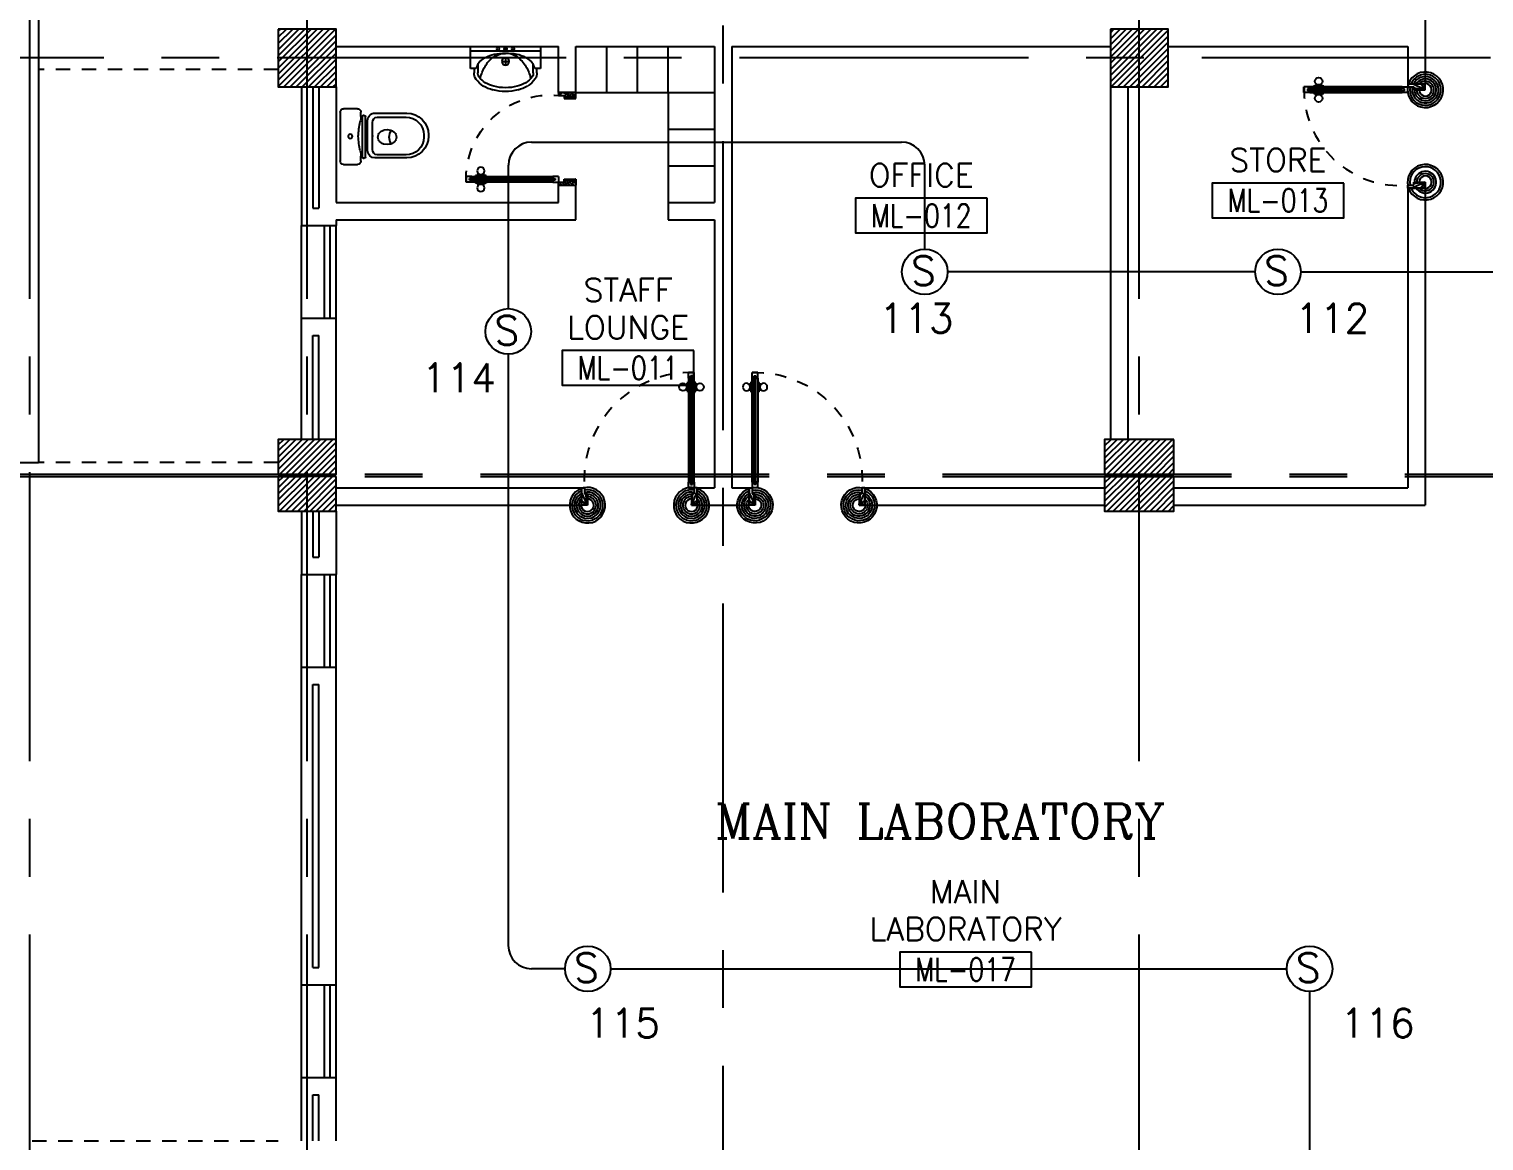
# Model space of a CAD drawing. Extents: x -0.4 to 91.7, y -13.9 to 77.4.
# Drawn here: x 8.8 to 21.38, y 26.9 to 36.52 of the extents above; entities that cross this region are included whole.
import ezdxf
from ezdxf.enums import TextEntityAlignment as Align

# ---------------------------------------------------------------- set-up
doc = ezdxf.new("R2010")
doc.units = 0
doc.header["$MEASUREMENT"] = 0
doc.header["$PDMODE"] = 3
doc.header["$PDSIZE"] = 0.1
for name, pattern in [('CENTERX2', [4, 2.5, -0.5, 0.5, -0.5]), ('HIDDEN', [0.375, 0.25, -0.125]), ('HIDDEN2', [0.1875, 0.125, -0.0625])]:
    doc.linetypes.add(name, pattern=pattern)
doc.layers.get('0').update_dxf_attribs({"color": 11, "linetype": 'CONTINUOUS'})
doc.layers.get('DEFPOINTS').update_dxf_attribs({"color": 11, "linetype": 'CONTINUOUS'})
for name, color, linetype in [('AX-DIM', 11, 'CONTINUOUS'), ('AXES', 11, 'CENTERX2'), ('CANOPY-LN', 11, 'CONTINUOUS'), ('COL', 11, 'CONTINUOUS'), ('DOOR', 11, 'CONTINUOUS'), ('E-FIRE', 4, 'CONTINUOUS'), ('E-WIRE', 4, 'CONTINUOUS'), ('HAT', 11, 'CONTINUOUS'), ('HIDDEN', 11, 'HIDDEN2'), ('INSUL', 11, 'CONTINUOUS'), ('Locker', 11, 'CONTINUOUS'), ('ME-FIX', 11, 'CONTINUOUS'), ('RM-BOX', 11, 'CONTINUOUS'), ('RM-NAME', 11, 'CONTINUOUS'), ('RM-NO', 11, 'CONTINUOUS'), ('SUNI-FUR', 11, 'CONTINUOUS'), ('WALL', 11, 'CONTINUOUS'), ('WIN', 11, 'CONTINUOUS')]:
    doc.layers.add(name, color=color, linetype=linetype)
doc.styles.add('ROMANC', font='romanc', dxfattribs={"height": 0.1})
doc.styles.add('ROMANS', font='ROMANS.shx', dxfattribs={"width": 0.6})
doc.dimstyles.new('STANDARD in', dxfattribs={"dimtxt": 0.2, "dimasz": 0.1, "dimexe": 0.07, "dimexo": 0.05, "dimgap": 0.1, "dimtad": 1, "dimdec": 0, "dimlfac": 1000, "dimzin": 0, "dimdsep": 46, "dimtxsty": 'ROMANS', "dimblk": 'ARCHTICK', "dimcen": 0.05, "dimdle": 0.05, "dimclrd": 7, "dimclre": 7, "dimclrt": 2, "dimadec": 0, "dimazin": 0, "dimtfac": 1, "dimtdec": 0, "dimtmove": 2, "dimatfit": 3, "dimldrblk": 'ARCHTICK', "dimfxl": 0, "dimtolj": 1, "dimtzin": 0, "dimarcsym": 0})
pattern_1 = [(45, (-340.143787, -5.861), (-0.0265165043, 0.0265165043), [])]

# ---------------------------------------------------------------- blocks, each defined once
blk = doc.blocks.new('RM1')
at = {"layer": 'RM-BOX'}
blk.add_lwpolyline([(570, -200), (-570, -200), (-570, -500), (570, -500)], close=True, dxfattribs=at)
at = {"layer": 'RM-NAME', "style": 'ROMANS'}
for tag, p in [('ROOMNAME1', (0, 324)), ('ROOMNAME2', (0, 0))]:
    blk.add_attdef(tag, text='', height=200, dxfattribs=at).set_placement(p, align=Align.MIDDLE)
at = {"layer": 'RM-NO', "style": 'ROMANS', "width": 0.8}
blk.add_attdef('ROOMNO', text='', height=200, dxfattribs=at).set_placement((0, -350), align=Align.MIDDLE)
blk = doc.blocks.new('_ARCHTICK')
at = {"color": 0, "linetype": 'ByBlock', "const_width": 0.15}
blk.add_lwpolyline([(-0.5, -0.5), (0.5, 0.5)], dxfattribs=at)
blk = doc.blocks.new('*D178')
at = {"layer": 'AX-DIM', "color": 7, "lineweight": -2}
for p, q in [((10.901, 64.12), (0.98, 64.12)), ((1.05, 4.75), (1.05, 64.17)), ((10.901, 4.8), (0.98, 4.8))]:
    blk.add_line(p, q, dxfattribs=at)
at = {"layer": 'DEFPOINTS', "color": 0}
for p in [(1.05, 64.12), (10.951, 64.12), (10.951, 4.8)]:
    blk.add_point(p, dxfattribs=at)
at = {"layer": 'AX-DIM', "color": 7, "lineweight": -2, "xscale": 0.1, "yscale": 0.1, "zscale": 0.1}
for p, rotation in [((1.05, 64.12), 90), ((1.05, 4.8), 270)]:
    blk.add_blockref('_ARCHTICK', p, dxfattribs=dict(at, rotation=rotation))
at = {"layer": 'AX-DIM', "color": 2, "insert": (0.85, 34.46), "char_height": 0.2, "attachment_point": 5, "rotation": 90, "style": 'ROMANS'}
blk.add_mtext('\\A1;59320', dxfattribs=at)
blk = doc.blocks.new('A$C24ED45A6')
at = {"layer": 'DOOR', "color": 0, "linetype": 'ByBlock'}
for p, q in [((925, 1100), (925, 1150)), ((925, 1150), (975, 1150)), ((975, 1150), (925, 1150)), ((975, 1100), (975, 1150)), ((909, 1055), (909, 990)), ((918, 1055), (909, 1055)), ((918, 978), (918, 1068)), ((925, 1068), (918, 1068)), ((918, 1055), (918, 990)), ((942, 1100), (925, 1100)), ((942, 1100), (942, 1120)), ((958, 1120), (942, 1120)), ((958, 1100), (958, 1120)), ((975, 1100), (958, 1100)), ((975, 1068), (982, 1068)), ((982, 978), (982, 1068)), ((982, 1055), (982, 990)), ((982, 1055), (991, 1055)), ((991, 1055), (991, 990)), ((918, 990), (909, 990)), ((925, 978), (918, 978)), ((975, 978), (982, 978)), ((982, 990), (991, 990)), ((0, 0), (0, 150)), ((0, 150), (25, 150)), ((25, 150), (25, 100)), ((925, 150), (925, 200)), ((925, 200), (942, 200)), ((925, 150), (975, 150)), ((942, 200), (942, 180)), ((942, 180), (958, 180)), ((958, 180), (958, 200)), ((958, 200), (975, 200)), ((975, 200), (975, 150)), ((1000, 150), (975, 150)), ((975, 150), (975, 100)), ((1000, 150), (1000, 0)), ((50, 0), (0, 0)), ((25, 100), (50, 100)), ((50, 100), (50, 0)), ((975, 100), (950, 100)), ((950, 100), (950, 0)), ((950, 0), (1000, 0))]:
    blk.add_line(p, q, dxfattribs=at)
at = {"layer": 'DOOR', "linetype": 'ByBlock'}
for p, q in [((925, 1100), (925, 200)), ((942, 200), (942, 1100)), ((958, 200), (958, 1100)), ((975, 200), (975, 1100))]:
    blk.add_line(p, q, dxfattribs=at)
at = {"layer": 'DOOR', "color": 9, "linetype": 'ByBlock'}
for p, q in [((50, 0), (0, 114)), ((50, 0), (0, 40)), ((50, 0), (37, 100)), ((950, 0), (1000, 114)), ((950, 0), (963, 100)), ((950, 0), (1000, 40))]:
    blk.add_line(p, q, dxfattribs=at)
at = {"layer": 'DOOR', "color": 0, "linetype": 'ByBlock'}
for centre in [(876, 1023), (1024, 1023)]:
    blk.add_circle(centre, 32.4, dxfattribs=at)
at = {"layer": 'DOOR', "linetype": 'HIDDEN', "ltscale": 0.5}
blk.add_arc((950, 222), 928, 88.456, 184.4816, dxfattribs=at)
at = {"layer": 'DOOR', "color": 9, "linetype": 'ByBlock'}
for centre, radius, start, end in [((50, 0), 154, 103.7142, 108.8947), ((50, 0), 134, 100.72, 111.8402), ((950, 0), 134, 68.1598, 79.28), ((950, 0), 154, 71.1053, 76.2858), ((50, 0), 114, 102.6226, 115.9162), ((50, 0), 94.4, 90, 121.9818), ((50, 0), 74.4, 90, 132.2236), ((50, 0), 54.4, 90, 156.7926), ((50, 0), 34.4, 90, 180), ((50, 0), 14.4, 90, 180), ((950, 0), 94.4, 58.0182, 90), ((950, 0), 74.4, 47.7764, 90), ((950, 0), 54.4, 23.2074, 90), ((950, 0), 34.4, 0, 90), ((950, 0), 14.4, 0, 90), ((950, 0), 114, 64.0838, 77.3774)]:
    blk.add_arc(centre, radius, start, end, dxfattribs=at)
at = {"layer": 'WALL'}
blk.add_line((1000, 0), (1000, 150), dxfattribs=at)
blk = doc.blocks.new('*X101')
at = {"color": 0}
for p, q in [((24139, 41905), (24635, 42401)), ((24139, 41958), (24582, 42401)), ((24139, 42011), (24529, 42401)), ((24139, 42064), (24476, 42401)), ((24139, 42117), (24423, 42401)), ((24139, 42170), (24370, 42401)), ((24139, 42223), (24317, 42401)), ((24139, 42277), (24264, 42401)), ((24139, 42330), (24211, 42401)), ((24139, 42383), (24158, 42401)), ((24188, 41901), (24639, 42352)), ((24241, 41901), (24639, 42299)), ((24294, 41901), (24639, 42246)), ((24347, 41901), (24639, 42193)), ((24400, 41901), (24639, 42140)), ((24453, 41901), (24639, 42087)), ((24506, 41901), (24639, 42034)), ((24559, 41901), (24639, 41981)), ((24612, 41901), (24639, 41928))]:
    blk.add_line(p, q, dxfattribs=at)
blk = doc.blocks.new('COL50')
at = {"layer": 'COL'}
blk.add_lwpolyline([(-250, 250), (-250, -250), (250, -250), (250, 250)], close=True, dxfattribs=at)
blk = doc.blocks.new('*X100')
at = {"color": 0}
for p, q in [((31339, 41946), (31794, 42401)), ((31339, 41999), (31741, 42401)), ((31339, 42052), (31688, 42401)), ((31339, 42105), (31635, 42401)), ((31339, 42158), (31582, 42401)), ((31339, 42211), (31529, 42401)), ((31339, 42264), (31476, 42401)), ((31339, 42317), (31423, 42401)), ((31339, 42370), (31370, 42401)), ((31347, 41901), (31839, 42393)), ((31400, 41901), (31839, 42340)), ((31453, 41901), (31839, 42287)), ((31507, 41901), (31839, 42234)), ((31560, 41901), (31839, 42181)), ((31613, 41901), (31839, 42128)), ((31666, 41901), (31839, 42075)), ((31719, 41901), (31839, 42022)), ((31772, 41901), (31839, 41969)), ((31825, 41901), (31839, 41915))]:
    blk.add_line(p, q, dxfattribs=at)
blk = doc.blocks.new('DOOR90')
at = {"layer": 'DOOR', "color": 7, "linetype": 'ByBlock'}
for p, q in [((-150, 0), (0, 0)), ((-150, 0), (-150, -25)), ((0, -50), (-114, 0)), ((0, -50), (-40, 0)), ((0, -50), (0, 0)), ((-1000, -25), (-1050, -25)), ((-1050, -75), (-1050, -25)), ((-1050, -25), (-1050, -75)), ((-1000, -75), (-1050, -75)), ((-1000, -42), (-1020, -42)), ((-1020, -42), (-1020, -58)), ((-1000, -58), (-1020, -58)), ((-1000, -25), (-1000, -42)), ((-1000, -58), (-1000, -75)), ((-878, -18), (-968, -18)), ((-968, -25), (-968, -18)), ((-968, -75), (-968, -82)), ((-878, -82), (-968, -82)), ((-955, -9), (-890, -9)), ((-955, -18), (-955, -9)), ((-955, -18), (-890, -18)), ((-955, -82), (-890, -82)), ((-955, -82), (-955, -91)), ((-955, -91), (-890, -91)), ((-890, -18), (-890, -9)), ((-890, -82), (-890, -91)), ((-878, -25), (-878, -18)), ((-878, -75), (-878, -82)), ((-200, -25), (-150, -25)), ((-200, -42), (-200, -25)), ((-180, -42), (-200, -42)), ((-200, -58), (-180, -58)), ((-200, -75), (-200, -58)), ((-150, -75), (-200, -75)), ((-180, -58), (-180, -42)), ((-150, -25), (-100, -25)), ((-150, -75), (-150, -25)), ((-100, -25), (-100, -50)), ((0, -50), (-100, -37)), ((-100, -50), (0, -50)), ((-150, -875), (-100, -875)), ((-150, -900), (-150, -875)), ((0, -850), (-114, -900)), ((-100, -875), (-100, -850)), ((0, -850), (-100, -863)), ((-100, -850), (0, -850)), ((0, -850), (-40, -900)), ((0, -850), (0, -900)), ((-150, -900), (0, -900)), ((0, -900), (-150, -900))]:
    blk.add_line(p, q, dxfattribs=at)
at = {"layer": 'DOOR', "linetype": 'ByBlock'}
for p, q in [((-200, -25), (-1000, -25)), ((-200, -42), (-1000, -42)), ((-200, -58), (-1000, -58)), ((-1000, -75), (-200, -75))]:
    blk.add_line(p, q, dxfattribs=at)
at = {"layer": 'DOOR', "color": 7, "linetype": 'ByBlock'}
for centre in [(-923, 24), (-923, -124)]:
    blk.add_circle(centre, 32.4, dxfattribs=at)
for centre, radius, start, end in [((0, -50), 154, 161.1053, 166.2858), ((0, -50), 94.4, 148.0182, 180), ((0, -50), 134, 158.1598, 169.28), ((0, -50), 114, 154.0838, 167.3774), ((0, -50), 74.4, 137.7764, 180), ((0, -50), 54.4, 113.2074, 180), ((0, -50), 34.4, 90, 180), ((0, -50), 14.4, 90, 180), ((0, -850), 134, 190.72, 201.8402), ((0, -850), 94.4, 180, 211.9818), ((0, -850), 74.4, 180, 222.2236), ((0, -850), 54.4, 180, 246.7926), ((0, -850), 34.4, 180, 270), ((0, -850), 14.4, 180, 270), ((0, -850), 154, 193.7142, 198.8947)]:
    blk.add_arc(centre, radius, start, end, dxfattribs=at)
at = {"layer": 'DOOR', "linetype": 'HIDDEN', "ltscale": 0.5}
blk.add_arc((-222, -50), 828, 178.2701, 275.003, dxfattribs=at)
blk = doc.blocks.new('A$C3CD36B94')
at = {"layer": 'DOOR', "color": 0, "linetype": 'ByBlock'}
for p, q in [((106, 950), (56, 950)), ((56, 800), (56, 950)), ((106, 850), (106, 950)), ((806, 950), (856, 950)), ((806, 850), (806, 950)), ((856, 800), (856, 950)), ((856, 950), (856, 800)), ((56, 800), (81, 800)), ((81, 850), (106, 850)), ((81, 800), (81, 850)), ((131, 800), (81, 800)), ((81, 750), (81, 800)), ((114, 770), (98, 770)), ((98, 770), (98, 750)), ((114, 750), (114, 770)), ((131, 800), (131, 750)), ((831, 850), (806, 850)), ((831, 800), (831, 850)), ((856, 800), (831, 800)), ((98, 750), (81, 750)), ((131, 750), (114, 750)), ((65, 95), (65, 160)), ((74, 160), (65, 160)), ((74, 173), (74, 83)), ((81, 173), (74, 173)), ((74, 95), (74, 160)), ((131, 173), (138, 173)), ((138, 173), (138, 83)), ((138, 95), (138, 160)), ((138, 160), (147, 160)), ((147, 95), (147, 160)), ((74, 95), (65, 95)), ((81, 83), (74, 83)), ((81, 50), (81, 0)), ((81, 50), (98, 50)), ((131, 0), (81, 0)), ((81, 0), (131, 0)), ((98, 50), (98, 30)), ((98, 30), (114, 30)), ((114, 50), (114, 30)), ((114, 50), (131, 50)), ((131, 83), (138, 83)), ((131, 50), (131, 0)), ((138, 95), (147, 95))]:
    blk.add_line(p, q, dxfattribs=at)
at = {"layer": 'DOOR', "color": 9, "linetype": 'ByBlock'}
for p, q in [((106, 950), (56, 910)), ((106, 950), (56, 837)), ((106, 950), (93, 850)), ((806, 950), (819, 850)), ((806, 950), (856, 837)), ((806, 950), (856, 910))]:
    blk.add_line(p, q, dxfattribs=at)
at = {"layer": 'DOOR', "linetype": 'ByBlock'}
for p, q in [((81, 750), (81, 50)), ((98, 750), (98, 50)), ((114, 750), (114, 50)), ((131, 50), (131, 750))]:
    blk.add_line(p, q, dxfattribs=at)
at = {"layer": 'DOOR', "color": 0, "linetype": 'ByBlock'}
for centre in [(32, 128), (179, 128)]:
    blk.add_circle(centre, 32.4, dxfattribs=at)
at = {"layer": 'DOOR', "color": 9, "linetype": 'ByBlock'}
for centre, radius, start, end in [((106, 950), 54.4, 203.2074, 270), ((106, 950), 74.4, 227.7764, 270), ((106, 950), 34.4, 180, 270), ((106, 950), 14.4, 180, 270), ((806, 950), 34.4, 270, 0), ((806, 950), 14.4, 270, 0), ((806, 950), 54.4, 270, 336.7926), ((806, 950), 74.4, 270, 312.2236), ((106, 950), 94.4, 238.0182, 270), ((106, 950), 114, 244.0838, 257.3774), ((106, 950), 134, 248.1598, 259.28), ((106, 950), 154, 251.1053, 256.2858), ((806, 950), 94.4, 270, 301.9818), ((806, 950), 134, 280.72, 291.8402), ((806, 950), 154, 283.7142, 288.8947)]:
    blk.add_arc(centre, radius, start, end, dxfattribs=at)
at = {"layer": 'DOOR', "linetype": 'HIDDEN', "ltscale": 0.5}
blk.add_arc((106, 729), 729, 268.0335, 5.6617, dxfattribs=at)
blk = doc.blocks.new('2')
at = {"layer": 'SUNI-FUR', "linetype": 'Continuous'}
for p, q in [((0.014, 0.765), (0.004, 0.765)), ((0.016, 0.724), (-0.003, 0.724)), ((-0.185, 0.576), (-0.185, 0.3)), ((-0.159, 0.57), (-0.159, 0.32)), ((0.168, 0.32), (0.168, 0.57)), ((0.203, 0.3), (0.203, 0.576)), ((-0.065, 0.438), (-0.07, 0.406)), ((-0.07, 0.406), (-0.065, 0.375)), ((-0.005, 0.487), (-0.029, 0.481)), ((0.019, 0.481), (-0.005, 0.487)), ((0.06, 0.406), (0.055, 0.438)), ((0.057, 0.377), (0.06, 0.406)), ((-0.113, 0.279), (0.008, 0.279)), ((-0.029, 0.331), (-0.005, 0.326)), ((-0.005, 0.326), (0.019, 0.331)), ((0.001, 0.279), (0.123, 0.279)), ((0.008, 0.279), (0.001, 0.279)), ((-0.241, 0.03), (-0.241, 0.15)), ((-0.211, 0.18), (-0.17, 0.18)), ((-0.186, 0.199), (-0.186, 0.208)), ((-0.176, 0.218), (0.172, 0.218)), ((0.172, 0.189), (-0.176, 0.189)), ((-0.122, 0.237), (0.009, 0.237)), ((0.009, 0.237), (0.14, 0.237)), ((0.174, 0.18), (0.211, 0.18)), ((0.174, 0.18), (0.174, 0.18)), ((0.182, 0.208), (0.182, 0.199)), ((0.241, 0.15), (0.241, 0.03)), ((0.211, 0), (-0.211, 0))]:
    blk.add_line(p, q, dxfattribs=at)
blk.add_circle((0.002, 0.087), 0.0184, dxfattribs=at)
for centre, radius, start, end in [((0.004, 0.576), 0.189, 90, 180), ((0.014, 0.576), 0.189, 0, 90), ((-0.005, 0.57), 0.154, 90, 180), ((0.014, 0.57), 0.154, 0, 90), ((0.013, 0.412), 0.082, 141.0758, 161.504), ((-0.007, 0.537), 0.112, 239.4234, 302.9162), ((0.002, 0.421), 0.0682, 117.1532, 141.0758), ((-0.012, 0.421), 0.0682, 38.9242, 62.8468), ((-0.023, 0.412), 0.082, 18.496, 38.9242), ((-0.122, 0.3), 0.063, 180, 270), ((-0.116, 0.322), 0.0432, 183.5129, 273.5129), ((0.013, 0.401), 0.082, 198.496, 218.9242), ((0.002, 0.392), 0.0682, 218.9242, 242.8468), ((-0.012, 0.392), 0.0682, 297.1532, 321.0758), ((-0.029, 0.406), 0.0901, 321.0758, 341.504), ((0.125, 0.322), 0.0432, 266.4871, 356.4871), ((0.14, 0.3), 0.063, 270, 0), ((-0.211, 0.15), 0.03, 90, 180), ((-0.176, 0.208), 0.01, 90, 180), ((-0.176, 0.199), 0.01, 180, 270), ((-0.201, -0.252), 0.433, 79.7535, 85.8109), ((0.075, 1.126), 0.973, 258.1938, 265.7347), ((-0.07, 1.126), 0.973, 274.2653, 281.8062), ((0.206, -0.252), 0.433, 94.1891, 100.2465), ((0.172, 0.208), 0.01, 0, 90), ((0.172, 0.199), 0.01, 270, 0), ((0.211, 0.15), 0.03, 0, 90), ((-0.211, 0.03), 0.03, 180, 270), ((0.211, 0.03), 0.03, 270, 0)]:
    blk.add_arc(centre, radius, start, end, dxfattribs=at)
blk = doc.blocks.new('3')
at = {"layer": 'SUNI-FUR', "linetype": 'Continuous'}
for p, q in [((-0.304, 0), (-0.304, -0.192)), ((0.304, 0), (-0.304, 0)), ((0.304, -0.192), (0.304, 0)), ((0.304, -0.039), (-0.304, -0.039)), ((0.016, -0.021), (-0.015, -0.021)), ((0, -0.005), (0, -0.037)), ((0, -0.098), (0, -0.162)), ((-0.304, -0.192), (-0.254, -0.192)), ((-0.271, -0.228), (-0.271, -0.192)), ((-0.254, -0.192), (-0.239, -0.15)), ((-0.239, -0.228), (-0.239, -0.15)), ((0.032, -0.13), (-0.032, -0.13)), ((0.239, -0.15), (0.254, -0.192)), ((0.239, -0.15), (0.239, -0.228)), ((0.254, -0.192), (0.304, -0.192)), ((0.271, -0.192), (0.271, -0.228))]:
    blk.add_line(p, q, dxfattribs=at)
for centre, radius in [((-0.065, -0.021), 0.0124), ((0, -0.13), 0.0325), ((0, -0.021), 0.0155), ((0.065, -0.021), 0.0124)]:
    blk.add_circle(centre, radius, dxfattribs=at)
for centre, radius, start, end in [((-0.085, -0.267), 0.193, 117.0377, 142.6695), ((-0.028, -0.365), 0.307, 103.0865, 118.1878), ((0.054, -0.312), 0.27, 118.7422, 143.0578), ((-0.008, -0.528), 0.47, 89.0532, 100.9895), ((-0.012, -0.189), 0.13, 84.8536, 119.4454), ((0, -0.527), 0.469, 78.0637, 90), ((0.003, -0.228), 0.168, 61.4441, 91.1678), ((-0.04, -0.297), 0.25, 35.9608, 60.2764), ((0.034, -0.367), 0.306, 62.9623, 78.0637), ((0.085, -0.267), 0.193, 37.3305, 62.9623), ((-0.191, -0.235), 0.0807, 174.5539, 214.673), ((-0.187, -0.234), 0.0525, 173.0893, 213.2084), ((0.204, -0.373), 0.433, 163.2739, 167.375), ((0.104, -0.343), 0.328, 144.0392, 163.2739), ((-0.104, -0.343), 0.328, 16.7261, 35.9608), ((-0.204, -0.373), 0.433, 12.7359, 16.7261), ((0.171, -0.228), 0.068, 325.327, 0), ((0.171, -0.228), 0.101, 325.327, 0), ((-0.083, -0.16), 0.212, 214.673, 239.0867), ((-0.083, -0.16), 0.18, 214.673, 239.0867), ((-0.035, -0.081), 0.305, 239.0867, 256.0699), ((-0.035, -0.081), 0.272, 239.0867, 256.0699), ((0, 0.062), 0.452, 256.0699, 270), ((0, 0.062), 0.419, 256.0699, 270), ((0, 0.062), 0.419, 270, 283.9301), ((0, 0.062), 0.452, 270, 283.9301), ((0.035, -0.081), 0.272, 283.9301, 300.9133), ((0.035, -0.081), 0.305, 283.9301, 300.9133), ((0.089, -0.171), 0.167, 300.9133, 325.327), ((0.089, -0.171), 0.2, 300.9133, 325.327)]:
    blk.add_arc(centre, radius, start, end, dxfattribs=at)
blk = doc.blocks.new('S')
at = {"layer": 'E-FIRE'}
blk.add_circle((0, 0), 197, dxfattribs=at)
at = {"layer": 'E-FIRE', "color": 3, "style": 'ROMANS'}
blk.add_text('S', height=250, dxfattribs=at).set_placement((-119, -115))

msp = doc.modelspace()

# ---------------------------------------------------------------- hatches: boundary and pattern name
at = {"layer": 'HAT'}
h = msp.add_hatch(dxfattribs=at)
h.set_pattern_fill('ANSI31', color=256, scale=0.3, style=0)
h.set_pattern_definition(pattern_1)
h.paths.add_polyline_path([(11.2014, 32.97), (10.9514, 32.97), (10.9514, 32.67), (11.2014, 32.67)])
h.paths.add_polyline_path([(11.4514, 32.97), (11.2014, 32.97), (11.2014, 32.67), (11.4514, 32.67)])
h.paths.add_polyline_path([(11.2014, 32.65), (10.9514, 32.65), (10.9514, 32.35), (11.2014, 32.35)])
h.paths.add_polyline_path([(11.4514, 32.65), (11.2014, 32.65), (11.2014, 32.35), (11.4514, 32.35)])
h = msp.add_hatch(dxfattribs=at)
h.set_pattern_fill('ANSI31', color=256, scale=0.3, style=0)
h.set_pattern_definition(pattern_1)
h.paths.add_polyline_path([(18.4014, 32.67), (18.4014, 32.97), (18.1014, 32.97), (18.1014, 32.67)])
h.paths.add_polyline_path([(18.7014, 32.67), (18.7014, 32.97), (18.4014, 32.97), (18.4014, 32.67)])
h = msp.add_hatch(dxfattribs=at)
h.set_pattern_fill('ANSI31', color=256, scale=0.3, style=0)
h.set_pattern_definition([(45, (-340.143787, -6.181), (-0.0265165043, 0.0265165043), [])])
h.paths.add_polyline_path([(18.4014, 32.35), (18.4014, 32.65), (18.1014, 32.65), (18.1014, 32.35)])
h.paths.add_polyline_path([(18.7014, 32.35), (18.7014, 32.65), (18.4014, 32.65), (18.4014, 32.35)])

# ---------------------------------------------------------------- linework, layer by layer
at = {"layer": 'AXES'}
for p, q in [((8.8014, -1.8143), (8.8014, 76.6632)), ((11.2014, -1.8143), (11.2014, 76.6632)), ((18.4014, -1.8143), (18.4014, 76.6632)), ((14.8014, 5.05), (14.8014, 63.87)), ((69.4414, 36.27), (0.35, 36.27)), ((0.7, 32.67), (69.4414, 32.67)), ((0.7, 32.65), (69.4414, 32.65))]:
    msp.add_line(p, q, dxfattribs=at)
at = {"layer": 'CANOPY-LN', "linetype": 'HIDDEN2'}
for p, q in [((8.8014, 19.2), (8.8014, 26.9)), ((8.8214, 26.9), (10.9514, 26.9))]:
    msp.add_line(p, q, dxfattribs=at)
at = {"layer": 'COL'}
for points in [[(11.4514, 32.97), (10.9514, 32.97), (10.9514, 32.67), (11.4514, 32.67)], [(18.7014, 32.97), (18.1014, 32.97), (18.1014, 32.67), (18.7014, 32.67)], [(11.4514, 32.65), (10.9514, 32.65), (10.9514, 32.35), (11.4514, 32.35)], [(18.7014, 32.65), (18.1014, 32.65), (18.1014, 32.35), (18.7014, 32.35)]]:
    msp.add_lwpolyline(points, close=True, dxfattribs=at)
at = {"layer": 'E-WIRE', "color": 4}
for p, q in [((13.1436, 35.5417), (16.3451, 35.5417)), ((12.9436, 34.1012), (12.9436, 35.3417)), ((19.7985, 34.4198), (21.4951, 34.4198)), ((12.9416, 33.7071), (12.9416, 28.5894)), ((13.4325, 28.3894), (13.1416, 28.3894)), ((13.8266, 28.3894), (19.6779, 28.3894)), ((19.875, 28.1923), (19.875, 22.2306))]:
    msp.add_line(p, q, dxfattribs=at)
for centre, start, end in [((13.1436, 35.3417), 90, 180), ((13.1416, 28.5894), 180, 270)]:
    msp.add_arc(centre, 0.2, start, end, dxfattribs=at)
at = {"layer": 'HIDDEN'}
for p, q in [((10.9514, 36.17), (8.8764, 36.17)), ((10.9514, 32.77), (8.8764, 32.77))]:
    msp.add_line(p, q, dxfattribs=at)
at = {"layer": 'INSUL'}
for p, q in [((11.2514, 36.02), (11.2514, 34.97)), ((11.3014, 36.02), (11.3014, 34.97)), ((11.2514, 34.97), (11.3014, 34.97)), ((11.2514, 32.97), (11.2514, 33.87)), ((11.2514, 33.87), (11.3014, 33.87)), ((11.3014, 32.97), (11.3014, 33.87)), ((11.2514, 32.35), (11.2514, 31.95)), ((11.3014, 32.35), (11.3014, 31.95)), ((11.2514, 31.95), (11.3014, 31.95)), ((11.2514, 28.4), (11.2514, 30.85)), ((11.2514, 30.85), (11.3014, 30.85)), ((11.3014, 28.4), (11.3014, 30.85)), ((11.2514, 28.4), (11.3014, 28.4)), ((11.2514, 26.9), (11.2514, 27.3)), ((11.2514, 27.3), (11.3014, 27.3)), ((11.3014, 26.9), (11.3014, 27.3))]:
    msp.add_line(p, q, dxfattribs=at)
at = {"layer": 'Locker'}
for p, q in [((13.7931, 35.97), (13.7931, 36.37)), ((14.0598, 35.97), (14.0598, 36.37)), ((14.3264, 35.97), (14.3264, 36.37)), ((13.5264, 35.97), (14.3264, 35.97)), ((14.3264, 35.97), (14.3264, 35.02)), ((14.3264, 35.97), (14.7264, 35.97)), ((14.3264, 35.6533), (14.7264, 35.6533)), ((14.3264, 35.3367), (14.7264, 35.3367))]:
    msp.add_line(p, q, dxfattribs=at)
at = {"layer": 'ME-FIX', "color": 4}
for p, q in [((16.5451, 34.6169), (16.5451, 35.3417)), ((19.4044, 34.4198), (16.7422, 34.4198))]:
    msp.add_line(p, q, dxfattribs=at)
msp.add_arc((16.3451, 35.3417), 0.2, 0, 90, dxfattribs=at)
at = {"layer": 'WALL'}
for p, q in [((8.8764, 38.5455), (8.8764, 32.77)), ((20.8764, 37.395), (20.8764, 36.045)), ((11.4514, 36.37), (13.3764, 36.37)), ((13.3764, 35.97), (13.3764, 36.37)), ((13.5264, 36.37), (14.7264, 36.37)), ((13.5264, 35.97), (13.5264, 36.37)), ((14.7264, 36.37), (14.7264, 35.02)), ((14.8764, 36.37), (14.8764, 32.55)), ((14.8764, 36.37), (18.1514, 36.37)), ((18.6514, 36.37), (20.7264, 36.37)), ((20.7264, 36.37), (20.7264, 36.045)), ((11.1514, 36.02), (11.1514, 34.82)), ((11.4514, 36.02), (11.4514, 35.02)), ((18.1514, 36.02), (18.1514, 32.97)), ((18.3014, 36.02), (18.3014, 32.97)), ((20.7264, 36.045), (20.8764, 36.045)), ((13.3764, 35.97), (13.5264, 35.97)), ((13.3764, 35.02), (13.3764, 35.17)), ((13.3764, 35.17), (13.5264, 35.17)), ((13.5264, 34.87), (13.5264, 35.17)), ((20.7264, 35.145), (20.8764, 35.145)), ((20.7264, 35.145), (20.7264, 32.55)), ((20.8764, 35.145), (20.8764, 32.4)), ((11.4514, 35.02), (13.3764, 35.02)), ((14.3264, 35.02), (14.3264, 34.87)), ((14.3264, 35.02), (14.7264, 35.02)), ((11.4514, 34.87), (13.5264, 34.87)), ((11.4514, 34.87), (11.4514, 34.82)), ((14.3264, 34.87), (14.7264, 34.87)), ((14.7264, 34.87), (14.7264, 32.55)), ((11.1514, 34.82), (11.4514, 34.82)), ((11.1514, 32.97), (11.1514, 34.02)), ((11.1514, 34.02), (11.4514, 34.02)), ((11.4514, 32.97), (11.4514, 34.02)), ((8.3014, 32.77), (8.8764, 32.77)), ((11.4514, 32.55), (13.5764, 32.55)), ((13.5764, 32.55), (13.5764, 32.4)), ((14.5764, 32.55), (14.5764, 32.4)), ((14.5764, 32.55), (14.7264, 32.55)), ((14.8764, 32.55), (15.0264, 32.55)), ((15.0264, 32.55), (15.0264, 32.4)), ((16.0264, 32.55), (18.1014, 32.55)), ((16.0264, 32.55), (16.0264, 32.4)), ((18.7014, 32.55), (20.7264, 32.55)), ((11.4514, 32.4), (13.5764, 32.4)), ((14.5764, 32.4), (15.0264, 32.4)), ((16.0264, 32.4), (18.1014, 32.4)), ((18.7014, 32.4), (20.8764, 32.4)), ((11.1514, 32.35), (11.1514, 31.8)), ((11.4514, 32.35), (11.4514, 31.8)), ((11.1514, 31.8), (11.4514, 31.8)), ((11.1514, 28.25), (11.1514, 31)), ((11.1514, 31), (11.4514, 31)), ((11.4514, 28.25), (11.4514, 31)), ((11.1514, 28.25), (11.4514, 28.25)), ((11.1514, 26.9), (11.1514, 27.45)), ((11.1514, 27.45), (11.4514, 27.45)), ((11.4514, 26.9), (11.4514, 27.45))]:
    msp.add_line(p, q, dxfattribs=at)
at = {"layer": 'WIN'}
for p, q in [((11.1514, 34.02), (11.1514, 34.82)), ((11.3514, 34.02), (11.3514, 34.82)), ((11.4014, 34.02), (11.4014, 34.82)), ((11.4514, 34.02), (11.4514, 34.82)), ((11.1514, 31), (11.1514, 31.8)), ((11.3514, 31), (11.3514, 31.8)), ((11.4014, 31), (11.4014, 31.8)), ((11.4514, 31), (11.4514, 31.8)), ((11.1514, 27.45), (11.1514, 28.25)), ((11.3514, 27.45), (11.3514, 28.25)), ((11.4014, 27.45), (11.4014, 28.25)), ((11.4514, 27.45), (11.4514, 28.25))]:
    msp.add_line(p, q, dxfattribs=at)

# ---------------------------------------------------------------- block references
at = {"layer": 'COL', "xscale": 0.001000000047497451, "yscale": 0.0009999999892897904, "zscale": 0.001}
for p in [(11.2014, 36.27), (18.4014, 36.27)]:
    msp.add_blockref('COL50', p, dxfattribs=at)
at = {"layer": 'DOOR', "xscale": 0.001000000047497451, "yscale": 0.0009999999892897904, "zscale": 0.001}
msp.add_blockref('DOOR90', (20.8764, 36.045), dxfattribs=at)
at = {"layer": 'DOOR', "color": 0, "xscale": -0.0009999999892897904, "yscale": 0.0009999999892897904, "zscale": 0.001, "rotation": 270}
msp.add_blockref('A$C3CD36B94', (12.576, 35.1141), dxfattribs=at)
at = {"layer": 'DOOR', "color": 0, "yscale": 0.0009999999892897904, "zscale": 0.001}
for p, xscale in [((13.5764, 32.4), 0.001000000047497451), ((16.0264, 32.4), -0.001000000047497451)]:
    msp.add_blockref('A$C24ED45A6', p, dxfattribs=dict(at, xscale=xscale))
at = {"layer": 'E-FIRE', "color": 4, "xscale": 0.0009999999892897904, "yscale": 0.0009999999892897904, "zscale": 0.001}
for p in [(16.5451, 34.4198), (19.6014, 34.4198), (12.9416, 33.9041), (13.6296, 28.3894), (19.875, 28.3894)]:
    msp.add_blockref('S', p, dxfattribs=at)
at = {"layer": 'HAT', "xscale": 0.001000000047497451, "yscale": 0.0009999999892897904, "zscale": 0.001}
for name in ['*X101', '*X100']:
    msp.add_blockref(name, (-13.1878, -5.881), dxfattribs=at)
for p, values in [((19.6014, 35.3877), {'ROOMNO': 'ML-013', 'ROOMNAME2': 'STORE'}), ((16.5149, 35.2558), {'ROOMNO': 'ML-012', 'ROOMNAME2': 'OFFICE'}), ((13.9784, 33.9386), {'ROOMNO': 'ML-011', 'ROOMNAME2': 'LOUNGE', 'ROOMNAME1': 'STAFF'}), ((16.8987, 28.733), {'ROOMNO': 'ML-017', 'ROOMNAME2': 'LABORATORY', 'ROOMNAME1': 'MAIN'})]:
    msp.add_blockref('RM1', p, dxfattribs=at).add_auto_attribs(values)
at = {"layer": 'SUNI-FUR', "xscale": -1}
msp.add_blockref('3', (12.9174, 36.37), dxfattribs=at)
at = {"layer": 'SUNI-FUR', "xscale": -1, "rotation": 270}
msp.add_blockref('2', (11.4872, 35.5902), dxfattribs=at)

# ---------------------------------------------------------------- texts
at = {"layer": 'E-FIRE', "color": 4, "style": 'ROMANS'}
for s, p in [('113', (16.1511, 33.8931)), ('112', (19.7488, 33.8931)), ('114', (12.1921, 33.3772)), ('115', (13.6115, 27.7938)), ('116', (20.1411, 27.7938))]:
    msp.add_text(s, height=0.25, dxfattribs=at).set_placement(p)
at = {"layer": 'RM-NAME', "style": 'ROMANC'}
msp.add_text('MAIN LABORATORY', height=0.3, dxfattribs=at).set_placement((16.678, 29.6667), align=Align.MIDDLE)

# ---------------------------------------------------------------- dimensions: what is measured, and where the dimension line sits
at = {"layer": 'AX-DIM'}
dim = msp.add_linear_dim(base=(1.05, 64.12), p1=(10.9514, 4.8), p2=(10.9514, 64.12), angle=90, dimstyle='STANDARD in', dxfattribs=at)
dim.commit()
dim.dimension.update_dxf_attribs({"geometry": '*D178', "text_midpoint": (0.85, 34.46)})

doc.saveas('drawing.dxf')
